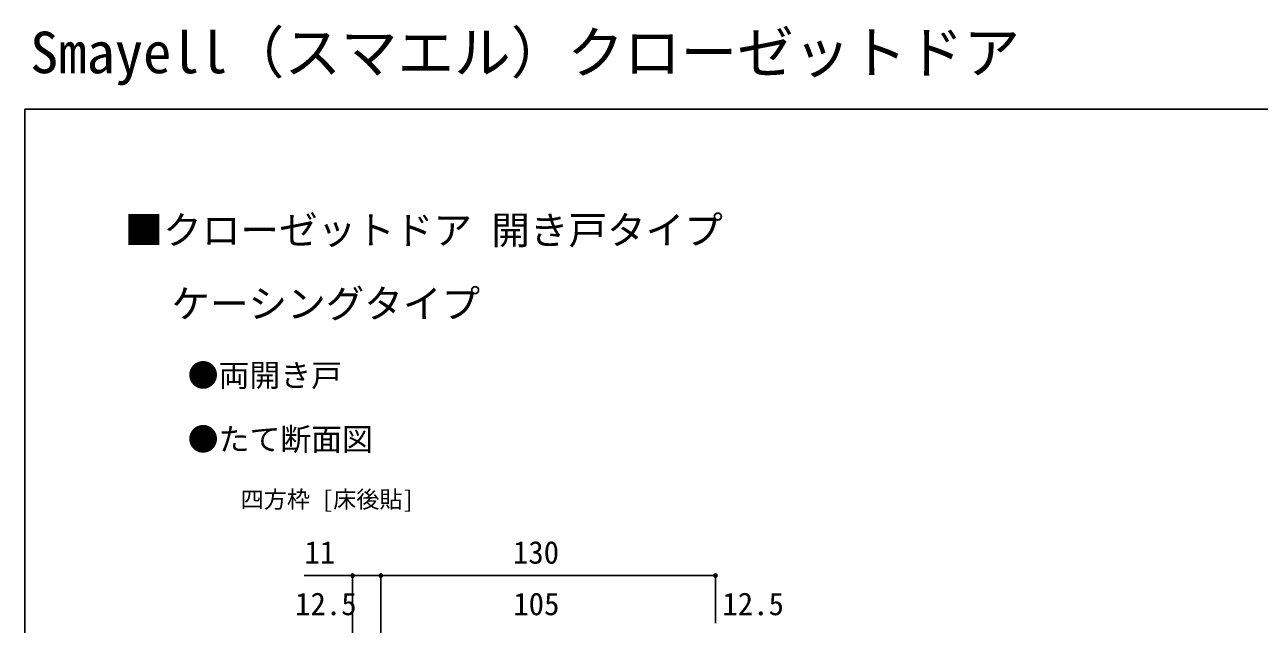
# Model space of a CAD drawing. Units: millimetres, scale not verified. Extents: x -525 to 525, y -783 to 779.
# Drawn here: x -524.9 to -45, y 546.6 to 779.5 of the extents above; entities that cross this region are included whole.
import ezdxf
from ezdxf.enums import TextEntityAlignment as Align

# ---------------------------------------------------------------- set-up
doc = ezdxf.new("R2010")
doc.units = ezdxf.units.MM
doc.header["$LTSCALE"] = 4
for name, color, linetype in [('0-2_USER1', 3, 'Continuous'), ('0-7_YKK_D', 6, 'Continuous'), ('0-8_YKK_ZWAK', 7, 'Continuous')]:
    doc.layers.add(name, color=color, linetype=linetype)
doc.styles.add('ＭＳ ゴシック', font='')
doc.styles.get('ＭＳ ゴシック').set_extended_font_data('MS Gothic')

msp = doc.modelspace()

# ---------------------------------------------------------------- linework, layer by layer
at = {"layer": '0-7_YKK_D'}
for p, q in [((-397.413, 495.476), (-397.413, 566.476)), ((-386.413, 547.054), (-386.413, 566.476)), ((-386.413, 497.476), (-386.413, 566.476)), ((-256.413, 547.054), (-256.413, 566.476)), ((-386.413, 565.476), (-256.413, 565.476))]:
    msp.add_line(p, q, dxfattribs=at)
msp.add_lwpolyline([(-386.413, 565.476), (-397.413, 565.476), (-416.304, 565.476)], dxfattribs=at)
for centre in [(-397.413, 565.476), (-386.413, 565.476), (-386.413, 565.476), (-256.413, 565.476)]:
    msp.add_circle(centre, 0.637, dxfattribs=at)
at = {"layer": '0-8_YKK_ZWAK'}
for q in [(-524.9, -783.3), (525.1, 746.7)]:
    msp.add_line((-524.9, 746.7), q, dxfattribs=at)

# ---------------------------------------------------------------- texts
at = {"layer": '0-2_USER1', "style": 'ＭＳ ゴシック'}
for s, height, p in [('Smayell（スマエル）クローゼットドア', 16.13, (-522.775, 755.825)), ('■クローゼットドア 開き戸タイプ', 11, (-486.053, 690.899)), ('\u3000ケーシングタイプ\u3000', 11, (-482.9, 662.319)), ('●両開き戸', 8.798, (-461.536, 636.268)), ('●たて断面図', 8.798, (-461.536, 611.437)), ('四方枠 [床後貼]', 6.598, (-440.976, 589.83))]:
    msp.add_text(s, height=height, dxfattribs=at).set_placement(p, align=Align.BOTTOM_LEFT)
at = {"layer": '0-7_YKK_D', "style": 'ＭＳ ゴシック'}
for s, p in [('11', (-416.145, 567.476)), ('130', (-335.118, 567.476)), ('12.5', (-419.804, 547.476)), ('105', (-334.981, 547.476)), ('12.5', (-253.704, 547.476))]:
    msp.add_text(s, height=8.798, dxfattribs=at).set_placement(p, align=Align.BOTTOM_LEFT)

doc.saveas('drawing.dxf')
